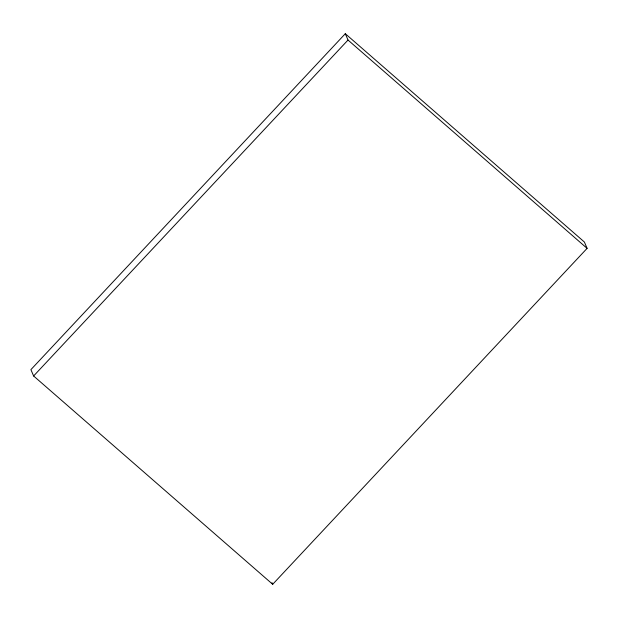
<?xml version="1.0" encoding="UTF-8"?>
<svg xmlns="http://www.w3.org/2000/svg" width="618" height="618" viewBox="0 0 618 618"><rect width="100%" height="100%" fill="white"/><g stroke="black" fill="none" stroke-linecap="round" stroke-linejoin="round"><path stroke-width="0.93" d="M345.3 33.704L30.9 369.641L33.619 375.983L272.7 584.296L587.1 248.359L584.381 242.017L345.3 33.704L348.019 40.046L587.1 248.359M33.619 375.983L348.019 40.046M272.02 582.712L272.7 584.296"/></g></svg>
